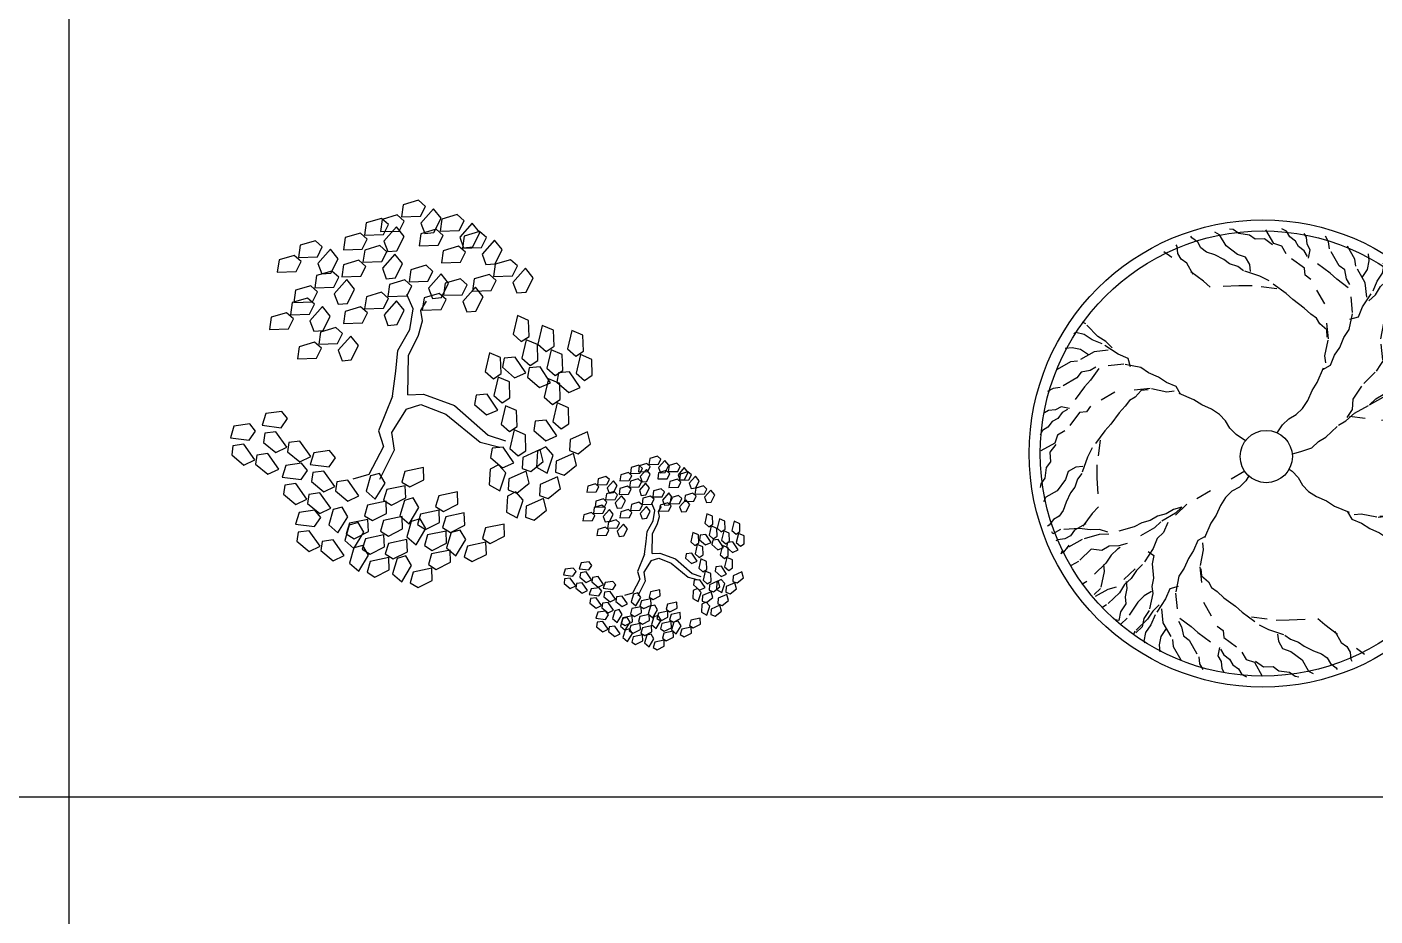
# Model space of a CAD drawing. Extents: x 185064 to 343242, y -369192 to -264966.
# Drawn here: x 191196 to 197328, y -352560 to -348516 of the extents above; entities that cross this region are included whole.
import ezdxf

# ---------------------------------------------------------------- set-up
doc = ezdxf.new("R2010")
doc.units = 0
doc.linetypes.add('ACAD_ISO03W100', pattern=[30, 12, -18])
doc.layers.add('A——墙体', color=7, linetype='Continuous')
doc.layers.add('植物', color=86, linetype='Continuous')
doc.styles.add('DIM', font='txt')

# ---------------------------------------------------------------- blocks, each defined once
blk = doc.blocks.new('sssd')
at = {"color": 8}
for p, q in [((39897.6, -452020.6), (39847.9, -452035.5)), ((39920, -452040.7), (39897.6, -452020.6)), ((39829, -452068.3), (39779.4, -452083.1)), ((39851.5, -452088.3), (39829, -452068.3)), ((39847.9, -452035.5), (39842.3, -452074.7)), ((39903.9, -452072.9), (39920, -452040.7)), ((39946.2, -452048.5), (39905.5, -452094.7)), ((39971.1, -452079.3), (39946.2, -452048.5)), ((40023.8, -452067), (39974.1, -452081.9)), ((40046.2, -452087.1), (40023.8, -452067)), ((39727.7, -452094.4), (39722.2, -452133.7)), ((39777.4, -452079.6), (39727.7, -452094.4)), ((39779.4, -452083.1), (39773.8, -452122.4)), ((39799.8, -452099.7), (39777.4, -452079.6)), ((39783.7, -452131.9), (39799.8, -452099.7)), ((39826, -452107.4), (39785.3, -452153.7)), ((39851, -452138.3), (39826, -452107.4)), ((39835.4, -452120.6), (39851.5, -452088.3)), ((39842.3, -452074.7), (39903.9, -452072.9)), ((39905.5, -452094.7), (39918.1, -452128.5)), ((39948.1, -452125.7), (39971.1, -452079.3)), ((39974.1, -452081.9), (39968.6, -452121.1)), ((40030.1, -452119.3), (40046.2, -452087.1)), ((40072.4, -452094.9), (40031.7, -452141.1)), ((40097.4, -452125.7), (40072.4, -452094.9)), ((39562.8, -452152.2), (39513.2, -452167)), ((39585.3, -452172.2), (39562.8, -452152.2)), ((39659.2, -452142.1), (39653.6, -452181.3)), ((39708.8, -452127.2), (39659.2, -452142.1)), ((39731.3, -452147.3), (39708.8, -452127.2)), ((39715.2, -452179.5), (39731.3, -452147.3)), ((39722.2, -452133.7), (39783.7, -452131.9)), ((39773.8, -452122.4), (39835.4, -452120.6)), ((39785.3, -452153.7), (39797.9, -452187.4)), ((39827.9, -452184.7), (39851, -452138.3)), ((39905.6, -452129.5), (39900, -452168.8)), ((39955.2, -452114.7), (39905.6, -452129.5)), ((39918.1, -452128.5), (39948.1, -452125.7)), ((39977.7, -452134.7), (39955.2, -452114.7)), ((39961.6, -452167), (39977.7, -452134.7)), ((39968.6, -452121.1), (40030.1, -452119.3)), ((40031.7, -452141.1), (40044.3, -452174.9)), ((40046.6, -452136.9), (40041, -452176.1)), ((40096.2, -452122), (40046.6, -452136.9)), ((40074.3, -452172.1), (40097.4, -452125.7)), ((40118.7, -452142.1), (40096.2, -452122)), ((40102.6, -452174.3), (40118.7, -452142.1)), ((40144.9, -452149.9), (40104.2, -452196.1)), ((40169.8, -452180.7), (40144.9, -452149.9)), ((39494.3, -452199.8), (39444.6, -452214.6)), ((39516.8, -452219.9), (39494.3, -452199.8)), ((39513.2, -452167), (39507.6, -452206.3)), ((39569.2, -452204.5), (39585.3, -452172.2)), ((39611.5, -452180), (39570.8, -452226.2)), ((39636.4, -452210.8), (39611.5, -452180)), ((39653.6, -452181.3), (39715.2, -452179.5)), ((39722.9, -452182.6), (39717.3, -452221.8)), ((39772.5, -452167.7), (39722.9, -452182.6)), ((39795, -452187.8), (39772.5, -452167.7)), ((39778.9, -452220), (39795, -452187.8)), ((39821.2, -452195.6), (39780.5, -452241.8)), ((39797.9, -452187.4), (39827.9, -452184.7)), ((39846.1, -452226.4), (39821.2, -452195.6)), ((39900, -452168.8), (39961.6, -452167)), ((39978.1, -452184.5), (39972.5, -452223.8)), ((40027.7, -452169.7), (39978.1, -452184.5)), ((40050.2, -452189.7), (40027.7, -452169.7)), ((40034.1, -452222), (40050.2, -452189.7)), ((40041, -452176.1), (40102.6, -452174.3)), ((40044.3, -452174.9), (40074.3, -452172.1)), ((40104.2, -452196.1), (40116.8, -452229.9)), ((40146.8, -452227.1), (40169.8, -452180.7)), ((39444.6, -452214.6), (39439.1, -452253.9)), ((39500.7, -452252.1), (39516.8, -452219.9)), ((39507.6, -452206.3), (39569.2, -452204.5)), ((39570.8, -452226.2), (39583.4, -452260)), ((39613.4, -452257.3), (39636.4, -452210.8)), ((39654.3, -452230.2), (39648.8, -452269.5)), ((39704, -452215.4), (39654.3, -452230.2)), ((39726.4, -452235.4), (39704, -452215.4)), ((39710.3, -452267.7), (39726.4, -452235.4)), ((39717.3, -452221.8), (39778.9, -452220)), ((39780.5, -452241.8), (39793.1, -452275.6)), ((39823.1, -452272.8), (39846.1, -452226.4)), ((39922.2, -452231.7), (39872.6, -452246.6)), ((39944.7, -452251.8), (39922.2, -452231.7)), ((39972.5, -452223.8), (40034.1, -452222)), ((40116.8, -452229.9), (40146.8, -452227.1)), ((40146.9, -452228.6), (40141.3, -452267.9)), ((40196.5, -452213.8), (40146.9, -452228.6)), ((40219, -452233.9), (40196.5, -452213.8)), ((40202.9, -452266.1), (40219, -452233.9)), ((40245.2, -452241.6), (40204.5, -452287.9)), ((40270.1, -452272.5), (40245.2, -452241.6)), ((39439.1, -452253.9), (39500.7, -452252.1)), ((39566.4, -452265.5), (39560.8, -452304.8)), ((39616, -452250.7), (39566.4, -452265.5)), ((39583.4, -452260), (39613.4, -452257.3)), ((39638.5, -452270.8), (39616, -452250.7)), ((39622.4, -452303), (39638.5, -452270.8)), ((39664.7, -452278.5), (39624, -452324.8)), ((39648.8, -452269.5), (39710.3, -452267.7)), ((39689.6, -452309.4), (39664.7, -452278.5)), ((39793.1, -452275.6), (39823.1, -452272.8)), ((39853.7, -452279.4), (39804, -452294.2)), ((39876.1, -452299.4), (39853.7, -452279.4)), ((39872.6, -452246.6), (39867, -452285.8)), ((39867, -452285.8), (39928.6, -452284)), ((39928.6, -452284), (39944.7, -452251.8)), ((39970.9, -452259.6), (39930.2, -452305.8)), ((39995.8, -452290.4), (39970.9, -452259.6)), ((40033.8, -452275.5), (39984.2, -452290.3)), ((40056.3, -452295.6), (40033.8, -452275.5)), ((40078.4, -452276.3), (40072.8, -452315.6)), ((40128, -452261.5), (40078.4, -452276.3)), ((40150.5, -452281.5), (40128, -452261.5)), ((40134.4, -452313.8), (40150.5, -452281.5)), ((40141.3, -452267.9), (40202.9, -452266.1)), ((40204.5, -452287.9), (40217.1, -452321.6)), ((40247.1, -452318.9), (40270.1, -452272.5)), ((39497.9, -452313.1), (39492.3, -452352.4)), ((39547.5, -452298.3), (39497.9, -452313.1)), ((39570, -452318.4), (39547.5, -452298.3)), ((39553.9, -452350.6), (39570, -452318.4)), ((39560.8, -452304.8), (39622.4, -452303)), ((39624, -452324.8), (39636.6, -452358.5)), ((39666.6, -452355.8), (39689.6, -452309.4)), ((39777.9, -452319.3), (39728.3, -452334.1)), ((39800.4, -452339.4), (39777.9, -452319.3)), ((39804, -452294.2), (39798.5, -452333.5)), ((39798.5, -452333.5), (39860, -452331.7)), ((39860, -452331.7), (39876.1, -452299.4)), ((39880.9, -452374), (39860.4, -452327.1)), ((39965.3, -452323.2), (39915.7, -452338)), ((39930.2, -452305.8), (39942.8, -452339.6)), ((39987.8, -452343.2), (39965.3, -452323.2)), ((39972.7, -452336.8), (39995.8, -452290.4)), ((39984.2, -452290.3), (39978.6, -452329.6)), ((39978.6, -452329.6), (40040.2, -452327.8)), ((40040.2, -452327.8), (40056.3, -452295.6)), ((40082.5, -452303.3), (40041.8, -452349.6)), ((40072.8, -452315.6), (40134.4, -452313.8)), ((40107.4, -452334.2), (40082.5, -452303.3)), ((40217.1, -452321.6), (40247.1, -452318.9)), ((39487.6, -452353.2), (39482, -452392.5)), ((39537.2, -452338.4), (39487.6, -452353.2)), ((39492.3, -452352.4), (39553.9, -452350.6)), ((39559.7, -452358.5), (39537.2, -452338.4)), ((39543.6, -452390.7), (39559.7, -452358.5)), ((39585.9, -452366.2), (39545.2, -452412.5)), ((39610.8, -452397.1), (39585.9, -452366.2)), ((39636.6, -452358.5), (39666.6, -452355.8)), ((39709.4, -452366.9), (39659.7, -452381.8)), ((39731.8, -452387), (39709.4, -452366.9)), ((39728.3, -452334.1), (39722.7, -452373.4)), ((39722.7, -452373.4), (39784.3, -452371.6)), ((39784.3, -452371.6), (39800.4, -452339.4)), ((39826.6, -452347.1), (39785.9, -452393.4)), ((39851.5, -452378), (39826.6, -452347.1)), ((39869.7, -452440.9), (39880.9, -452374)), ((39905.7, -452379.1), (39923.7, -452348.2)), ((39915.7, -452338), (39910.1, -452377.3)), ((39910.1, -452377.3), (39971.7, -452375.5)), ((39942.8, -452339.6), (39972.7, -452336.8)), ((39971.7, -452375.5), (39987.8, -452343.2)), ((40041.8, -452349.6), (40054.4, -452383.3)), ((40084.4, -452380.6), (40107.4, -452334.2)), ((39419.1, -452400.9), (39413.5, -452440.2)), ((39468.7, -452386.1), (39419.1, -452400.9)), ((39491.2, -452406.1), (39468.7, -452386.1)), ((39475.1, -452438.4), (39491.2, -452406.1)), ((39482, -452392.5), (39543.6, -452390.7)), ((39545.2, -452412.5), (39557.8, -452446.2)), ((39587.8, -452443.5), (39610.8, -452397.1)), ((39659.7, -452381.8), (39654.2, -452421)), ((39654.2, -452421), (39715.7, -452419.2)), ((39715.7, -452419.2), (39731.8, -452387)), ((39785.9, -452393.4), (39798.5, -452427.1)), ((39828.5, -452424.4), (39851.5, -452378)), ((39897.5, -452458.7), (39910.7, -452412.9)), ((39910.7, -452412.9), (39905.7, -452379.1)), ((40054.4, -452383.3), (40084.4, -452380.6)), ((40219, -452395.6), (40204.9, -452455.6)), ((40255.5, -452411.1), (40219, -452395.6)), ((40257, -452462.9), (40255.5, -452411.1)), ((39413.5, -452440.2), (39475.1, -452438.4)), ((39557.8, -452446.2), (39587.8, -452443.5)), ((39579.1, -452448.9), (39573.5, -452488.2)), ((39628.7, -452434.1), (39579.1, -452448.9)), ((39651.2, -452454.1), (39628.7, -452434.1)), ((39635.1, -452486.4), (39651.2, -452454.1)), ((39677.4, -452461.9), (39636.7, -452508.1)), ((39702.3, -452492.7), (39677.4, -452461.9)), ((39798.5, -452427.1), (39828.5, -452424.4)), ((39831, -452509), (39869.7, -452440.9)), ((39865.3, -452524.9), (39897.5, -452458.7)), ((40204.9, -452455.6), (40231.9, -452479.4)), ((40231.9, -452479.4), (40257, -452462.9)), ((40300.1, -452427.9), (40286, -452487.8)), ((40336.6, -452443.3), (40300.1, -452427.9)), ((40338.2, -452495.1), (40336.6, -452443.3)), ((40395.7, -452443.7), (40381.6, -452503.7)), ((40432.2, -452459.2), (40395.7, -452443.7)), ((40433.7, -452511), (40432.2, -452459.2)), ((39510.5, -452496.5), (39505, -452535.8)), ((39560.2, -452481.7), (39510.5, -452496.5)), ((39582.6, -452501.8), (39560.2, -452481.7)), ((39566.5, -452534), (39582.6, -452501.8)), ((39573.5, -452488.2), (39635.1, -452486.4)), ((39636.7, -452508.1), (39649.3, -452541.9)), ((39679.3, -452539.2), (39702.3, -452492.7)), ((40247.4, -452474.1), (40233.3, -452534.1)), ((40283.9, -452489.6), (40247.4, -452474.1)), ((40285.5, -452541.4), (40283.9, -452489.6)), ((40286, -452487.8), (40313, -452511.7)), ((40313, -452511.7), (40338.2, -452495.1)), ((40328.5, -452506.3), (40314.4, -452566.3)), ((40365, -452521.8), (40328.5, -452506.3)), ((40381.6, -452503.7), (40408.6, -452527.5)), ((39505, -452535.8), (39566.5, -452534)), ((39649.3, -452541.9), (39679.3, -452539.2)), ((39824.1, -452576), (39831, -452509)), ((39862.6, -452653), (39865.3, -452524.9)), ((40128.2, -452516.6), (40114.1, -452576.6)), ((40164.7, -452532.1), (40128.2, -452516.6)), ((40166.3, -452583.9), (40164.7, -452532.1)), ((40176, -452533.5), (40170.9, -452563.2)), ((40211.8, -452530), (40176, -452533.5)), ((40246.1, -452581.3), (40211.8, -452530)), ((40233.3, -452534.1), (40260.3, -452557.9)), ((40260.3, -452557.9), (40285.5, -452541.4)), ((40366.6, -452573.6), (40365, -452521.8)), ((40408.6, -452527.5), (40433.7, -452511)), ((40424.1, -452522.2), (40410, -452582.2)), ((40460.6, -452537.7), (40424.1, -452522.2)), ((40462.2, -452589.5), (40460.6, -452537.7)), ((39813.5, -452657.7), (39824.1, -452576)), ((40114.1, -452576.6), (40141.1, -452600.4)), ((40141.1, -452600.4), (40166.3, -452583.9)), ((40156.7, -452595.1), (40142.6, -452655)), ((40193.2, -452610.5), (40156.7, -452595.1)), ((40170.9, -452563.2), (40209.8, -452597.4)), ((40209.8, -452597.4), (40246.1, -452581.3)), ((40257.1, -452565.7), (40252, -452595.4)), ((40252, -452595.4), (40291, -452629.6)), ((40293, -452562.3), (40257.1, -452565.7)), ((40327.2, -452613.5), (40293, -452562.3)), ((40314.4, -452566.3), (40341.4, -452590.1)), ((40341.4, -452590.1), (40366.6, -452573.6)), ((40352.7, -452581.6), (40347.6, -452611.3)), ((40388.5, -452578.1), (40352.7, -452581.6)), ((40422.8, -452629.3), (40388.5, -452578.1)), ((40410, -452582.2), (40437, -452606)), ((40437, -452606), (40462.2, -452589.5)), ((40194.7, -452662.3), (40193.2, -452610.5)), ((40291, -452629.6), (40327.2, -452613.5)), ((40320.2, -452601), (40306.1, -452660.9)), ((40356.7, -452616.4), (40320.2, -452601)), ((40347.6, -452611.3), (40386.5, -452645.5)), ((40358.3, -452668.2), (40356.7, -452616.4)), ((40386.5, -452645.5), (40422.8, -452629.3)), ((39813.5, -452657.7), (39768.1, -452769.7)), ((39857.8, -452699.1), (39905.9, -452684)), ((39862.6, -452653), (39913.5, -452650.6)), ((39905.9, -452684), (39987, -452716.2)), ((39913.5, -452650.6), (40015.3, -452687.7)), ((40085.3, -452654.5), (40080.2, -452684.2)), ((40121.1, -452651), (40085.3, -452654.5)), ((40155.3, -452702.2), (40121.1, -452651)), ((40142.6, -452655), (40169.6, -452678.9)), ((40169.6, -452678.9), (40194.7, -452662.3)), ((40306.1, -452660.9), (40333.1, -452684.8)), ((40333.1, -452684.8), (40358.3, -452668.2)), ((40348.6, -452679.4), (40334.6, -452739.4)), ((40385.2, -452694.9), (40348.6, -452679.4)), ((39401.8, -452713.8), (39390.2, -452751.7)), ((39453.2, -452706.9), (39401.8, -452713.8)), ((39472.2, -452730.3), (39453.2, -452706.9)), ((39857.8, -452699.1), (39809.8, -452775.3)), ((39987, -452716.2), (40098.2, -452806.2)), ((40015.3, -452687.7), (40123.7, -452784)), ((40080.2, -452684.2), (40119.1, -452718.4)), ((40119.1, -452718.4), (40155.3, -452702.2)), ((40180.2, -452688.7), (40166.1, -452748.7)), ((40216.7, -452704.2), (40180.2, -452688.7)), ((40218.3, -452755.9), (40216.7, -452704.2)), ((40386.7, -452746.7), (40385.2, -452694.9)), ((39298.3, -452754.3), (39286.7, -452792.2)), ((39349.7, -452747.5), (39298.3, -452754.3)), ((39347.7, -452800.1), (39368.7, -452770.9)), ((39368.7, -452770.9), (39349.7, -452747.5)), ((39390.2, -452751.7), (39451.2, -452759.6)), ((39451.2, -452759.6), (39472.2, -452730.3)), ((39768.1, -452769.7), (39784, -452820.7)), ((40166.1, -452748.7), (40193.1, -452772.5)), ((40193.1, -452772.5), (40218.3, -452755.9)), ((40208.6, -452767.1), (40194.5, -452827.1)), ((40245.1, -452782.6), (40208.6, -452767.1)), ((40277.3, -452738.8), (40272.2, -452768.5)), ((40272.2, -452768.5), (40311.1, -452802.7)), ((40313.1, -452735.4), (40277.3, -452738.8)), ((40347.3, -452786.6), (40313.1, -452735.4)), ((40334.6, -452739.4), (40361.6, -452763.2)), ((40361.6, -452763.2), (40386.7, -452746.7)), ((39286.7, -452792.2), (39347.7, -452800.1)), ((39330.6, -452813.6), (39294.9, -452818.3)), ((39366.5, -452863.7), (39330.6, -452813.6)), ((39398.4, -452777.7), (39394.3, -452807.6)), ((39394.3, -452807.6), (39434.3, -452840.5)), ((39434.1, -452773.1), (39398.4, -452777.7)), ((39470, -452823.1), (39434.1, -452773.1)), ((39476.2, -452807.9), (39472.1, -452837.8)), ((39511.9, -452803.3), (39476.2, -452807.9)), ((39547.8, -452853.4), (39511.9, -452803.3)), ((39809.8, -452775.3), (39818.7, -452832.4)), ((40098.2, -452806.2), (40161.9, -452823.1)), ((40123.7, -452784), (40180.9, -452802.7)), ((40246.7, -452834.4), (40245.1, -452782.6)), ((40311.1, -452802.7), (40347.3, -452786.6)), ((40390.8, -452798.2), (40388.1, -452834.1)), ((40447, -452773.1), (40390.8, -452798.2)), ((40416.5, -452844.2), (40456.8, -452811.6)), ((40456.8, -452811.6), (40447, -452773.1)), ((39294.9, -452818.3), (39290.8, -452848.1)), ((39290.8, -452848.1), (39330.8, -452881)), ((39372.7, -452848.5), (39368.6, -452878.4)), ((39408.4, -452843.9), (39372.7, -452848.5)), ((39444.3, -452893.9), (39408.4, -452843.9)), ((39434.3, -452840.5), (39470, -452823.1)), ((39472.1, -452837.8), (39512.1, -452870.7)), ((39512.1, -452870.7), (39547.8, -452853.4)), ((39557.6, -452841), (39545.9, -452878.9)), ((39609, -452834.2), (39557.6, -452841)), ((39607, -452886.9), (39628, -452857.6)), ((39628, -452857.6), (39609, -452834.2)), ((39784, -452820.7), (39736.5, -452911.5)), ((39818.7, -452832.4), (39770.8, -452927.5)), ((40137.2, -452826.6), (40132.1, -452856.2)), ((40132.1, -452856.2), (40171.1, -452890.4)), ((40173.1, -452823.1), (40137.2, -452826.6)), ((40207.3, -452874.3), (40173.1, -452823.1)), ((40194.5, -452827.1), (40221.5, -452850.9)), ((40221.5, -452850.9), (40246.7, -452834.4)), ((40236.9, -452856), (40234.2, -452892)), ((40293.2, -452831), (40236.9, -452856)), ((40284.5, -452836.2), (40280.9, -452887.9)), ((40311.3, -452822.3), (40284.5, -452836.2)), ((40302.9, -452869.4), (40293.2, -452831)), ((40335.7, -452848.8), (40311.3, -452822.3)), ((40315.6, -452907), (40335.7, -452848.8)), ((40401.7, -452843.2), (40345.5, -452868.3)), ((40388.1, -452834.1), (40416.5, -452844.2)), ((40411.5, -452881.7), (40401.7, -452843.2)), ((39330.8, -452881), (39366.5, -452863.7)), ((39368.6, -452878.4), (39408.6, -452911.2)), ((39408.6, -452911.2), (39444.3, -452893.9)), ((39466.8, -452882), (39455.1, -452919.9)), ((39518.1, -452875.2), (39466.8, -452882)), ((39516.2, -452927.9), (39537.2, -452898.6)), ((39537.2, -452898.6), (39518.1, -452875.2)), ((39545.9, -452878.9), (39607, -452886.9)), ((39589.9, -452900.4), (39554.2, -452905)), ((39625.8, -452950.4), (39589.9, -452900.4)), ((39853.6, -452901.8), (39843.5, -452936.4)), ((39913.9, -452889.2), (39853.6, -452901.8)), ((39915.4, -452928.8), (39913.9, -452889.2)), ((40130.7, -452894.1), (40127, -452945.7)), ((40157.4, -452880.2), (40130.7, -452894.1)), ((40181.8, -452906.6), (40157.4, -452880.2)), ((40171.1, -452890.4), (40207.3, -452874.3)), ((40247.9, -452901.1), (40191.6, -452926.1)), ((40234.2, -452892), (40262.6, -452902)), ((40257.6, -452939.5), (40247.9, -452901.1)), ((40262.6, -452902), (40302.9, -452869.4)), ((40280.9, -452887.9), (40315.6, -452907)), ((40345.5, -452868.3), (40342.8, -452904.2)), ((40371.2, -452914.2), (40411.5, -452881.7)), ((39455.1, -452919.9), (39516.2, -452927.9)), ((39463.3, -452946), (39459.2, -452975.9)), ((39499, -452941.4), (39463.3, -452946)), ((39534.9, -452991.4), (39499, -452941.4)), ((39554.2, -452905), (39550.1, -452934.9)), ((39550.1, -452934.9), (39590.1, -452967.7)), ((39632, -452935.2), (39627.9, -452965.1)), ((39667.7, -452930.6), (39632, -452935.2)), ((39703.6, -452980.6), (39667.7, -452930.6)), ((39736.5, -452911.5), (39684.3, -452926.6)), ((39741.8, -452916.5), (39727.3, -452966.3)), ((39770.8, -452908.6), (39741.8, -452916.5)), ((39757.2, -452992.3), (39789.2, -452939.6)), ((39789.2, -452939.6), (39770.8, -452908.6)), ((39843.5, -452936.4), (39869.1, -452952.2)), ((39869.1, -452952.2), (39915.4, -452928.8)), ((40127, -452945.7), (40161.8, -452964.8)), ((40161.8, -452964.8), (40181.8, -452906.6)), ((40191.6, -452926.1), (40188.9, -452962.1)), ((40217.3, -452972.1), (40257.6, -452939.5)), ((40293.2, -452944.1), (40290.6, -452980.1)), ((40349.5, -452919.1), (40293.2, -452944.1)), ((40342.8, -452904.2), (40371.2, -452914.2)), ((40359.3, -452957.5), (40349.5, -452919.1)), ((39459.2, -452975.9), (39499.2, -453008.7)), ((39541.1, -452976.2), (39537, -453006.1)), ((39576.8, -452971.6), (39541.1, -452976.2)), ((39612.7, -453021.6), (39576.8, -452971.6)), ((39590.1, -452967.7), (39625.8, -452950.4)), ((39627.9, -452965.1), (39667.9, -452998)), ((39667.9, -452998), (39703.6, -452980.6)), ((39727.3, -452966.3), (39757.2, -452992.3)), ((39794.6, -452960.7), (39784.4, -452995.3)), ((39854.9, -452948.2), (39794.6, -452960.7)), ((39810, -453011.1), (39856.3, -452987.8)), ((39880.9, -452988), (39851.9, -452996)), ((39856.3, -452987.8), (39854.9, -452948.2)), ((39899.2, -453019), (39880.9, -452988)), ((39963.7, -452981.2), (39953.5, -453015.8)), ((40024, -452968.6), (39963.7, -452981.2)), ((40025.4, -453008.3), (40024, -452968.6)), ((40187, -452982.2), (40183.3, -453033.9)), ((40213.7, -452968.3), (40187, -452982.2)), ((40188.9, -452962.1), (40217.3, -452972.1)), ((40238.2, -452994.7), (40213.7, -452968.3)), ((40304.2, -452989.2), (40247.9, -453014.2)), ((40290.6, -452980.1), (40319, -452990.1)), ((40314, -453027.6), (40304.2, -452989.2)), ((40319, -452990.1), (40359.3, -452957.5)), ((39499.2, -453008.7), (39534.9, -452991.4)), ((39561.5, -453028.1), (39510.1, -453034.9)), ((39537, -453006.1), (39577, -453039)), ((39580.5, -453051.5), (39561.5, -453028.1)), ((39577, -453039), (39612.7, -453021.6)), ((39620.6, -453025.9), (39606.1, -453075.6)), ((39649.6, -453017.9), (39620.6, -453025.9)), ((39668, -453049), (39649.6, -453017.9)), ((39732.4, -453011.2), (39722.3, -453045.7)), ((39792.7, -452998.6), (39732.4, -453011.2)), ((39784.4, -452995.3), (39810, -453011.1)), ((39794.2, -453038.2), (39792.7, -452998.6)), ((39851.9, -452996), (39837.3, -453045.7)), ((39867.3, -453071.7), (39899.2, -453019)), ((39964.9, -453027.6), (39904.6, -453040.2)), ((39953.5, -453015.8), (39979.2, -453031.6)), ((39966.4, -453067.2), (39964.9, -453027.6)), ((39979.2, -453031.6), (40025.4, -453008.3)), ((40183.3, -453033.9), (40218.1, -453053)), ((40218.1, -453053), (40238.2, -452994.7)), ((40247.9, -453014.2), (40245.3, -453050.2)), ((40273.7, -453060.2), (40314, -453027.6)), ((39510.1, -453034.9), (39498.4, -453072.9)), ((39498.4, -453072.9), (39559.5, -453080.8)), ((39559.5, -453080.8), (39580.5, -453051.5)), ((39606.1, -453075.6), (39636, -453101.6)), ((39636, -453101.6), (39668, -453049)), ((39672.5, -453076.1), (39657.9, -453125.8)), ((39673.4, -453070.1), (39663.2, -453104.7)), ((39701.5, -453068.1), (39672.5, -453076.1)), ((39733.7, -453057.5), (39673.4, -453070.1)), ((39719.8, -453099.1), (39701.5, -453068.1)), ((39722.3, -453045.7), (39747.9, -453061.5)), ((39735.1, -453097.1), (39733.7, -453057.5)), ((39747.9, -453061.5), (39794.2, -453038.2)), ((39784.3, -453061.3), (39774.1, -453095.9)), ((39844.6, -453048.7), (39784.3, -453061.3)), ((39837.3, -453045.7), (39867.3, -453071.7)), ((39846, -453088.4), (39844.6, -453048.7)), ((39874.4, -453064), (39859.9, -453113.8)), ((39903.4, -453056.1), (39874.4, -453064)), ((39904.6, -453040.2), (39894.5, -453074.7)), ((39894.5, -453074.7), (39920.1, -453090.6)), ((39921.8, -453087.1), (39903.4, -453056.1)), ((39920.1, -453090.6), (39966.4, -453067.2)), ((39986.3, -453049.3), (39976.1, -453083.8)), ((40046.6, -453036.7), (39986.3, -453049.3)), ((40001.7, -453099.7), (40048, -453076.3)), ((40048, -453076.3), (40046.6, -453036.7)), ((40175.9, -453072.7), (40115.6, -453085.3)), ((40177.3, -453112.3), (40175.9, -453072.7)), ((40245.3, -453050.2), (40273.7, -453060.2)), ((39506.6, -453098.9), (39502.5, -453128.8)), ((39542.4, -453094.3), (39506.6, -453098.9)), ((39578.2, -453144.3), (39542.4, -453094.3)), ((39663.2, -453104.7), (39688.8, -453120.5)), ((39687.9, -453151.8), (39719.8, -453099.1)), ((39688.8, -453120.5), (39735.1, -453097.1)), ((39725.2, -453120.3), (39715.1, -453154.8)), ((39785.5, -453107.7), (39725.2, -453120.3)), ((39774.1, -453095.9), (39799.8, -453111.7)), ((39787, -453147.3), (39785.5, -453107.7)), ((39799.8, -453111.7), (39846, -453088.4)), ((39859.9, -453113.8), (39889.8, -453139.8)), ((39889.8, -453139.8), (39921.8, -453087.1)), ((39927.2, -453108.2), (39917, -453142.8)), ((39987.5, -453095.6), (39927.2, -453108.2)), ((39976.1, -453083.8), (40001.7, -453099.7)), ((39988.9, -453135.3), (39987.5, -453095.6)), ((40003.7, -453100), (39989.2, -453149.7)), ((40032.8, -453092.1), (40003.7, -453100)), ((40051.1, -453123.1), (40032.8, -453092.1)), ((40115.6, -453085.3), (40105.4, -453119.8)), ((40105.4, -453119.8), (40131, -453135.6)), ((40131, -453135.6), (40177.3, -453112.3)), ((39502.5, -453128.8), (39542.6, -453161.7)), ((39542.6, -453161.7), (39578.2, -453144.3)), ((39584.4, -453129.1), (39580.3, -453159)), ((39580.3, -453159), (39620.4, -453191.9)), ((39620.2, -453124.5), (39584.4, -453129.1)), ((39656, -453174.5), (39620.2, -453124.5)), ((39657.9, -453125.8), (39687.9, -453151.8)), ((39688, -453150.2), (39673.5, -453199.9)), ((39717.1, -453142.2), (39688, -453150.2)), ((39715.1, -453154.8), (39740.7, -453170.6)), ((39735.4, -453173.3), (39717.1, -453142.2)), ((39740.7, -453170.6), (39787, -453147.3)), ((39799.9, -453135.5), (39789.7, -453170)), ((39860.2, -453122.9), (39799.9, -453135.5)), ((39815.3, -453185.8), (39861.6, -453162.5)), ((39861.6, -453162.5), (39860.2, -453122.9)), ((39917, -453142.8), (39942.6, -453158.6)), ((40000.2, -453157.1), (39939.9, -453169.7)), ((39942.6, -453158.6), (39988.9, -453135.3)), ((39989.2, -453149.7), (40019.1, -453175.8)), ((40001.7, -453196.7), (40000.2, -453157.1)), ((40019.1, -453175.8), (40051.1, -453123.1)), ((40056.5, -453144.2), (40046.3, -453178.8)), ((40116.8, -453131.6), (40056.5, -453144.2)), ((40118.2, -453171.3), (40116.8, -453131.6)), ((39620.4, -453191.9), (39656, -453174.5)), ((39673.5, -453199.9), (39703.4, -453225.9)), ((39703.4, -453225.9), (39735.4, -453173.3)), ((39740.8, -453194.4), (39730.6, -453229)), ((39801.1, -453181.8), (39740.8, -453194.4)), ((39789.7, -453170), (39815.3, -453185.8)), ((39802.5, -453221.4), (39801.1, -453181.8)), ((39828.1, -453184.4), (39813.6, -453234.2)), ((39857.1, -453176.5), (39828.1, -453184.4)), ((39843.5, -453260.2), (39875.5, -453207.5)), ((39875.5, -453207.5), (39857.1, -453176.5)), ((39939.9, -453169.7), (39929.8, -453204.2)), ((39929.8, -453204.2), (39955.4, -453220.1)), ((39955.4, -453220.1), (40001.7, -453196.7)), ((40046.3, -453178.8), (40072, -453194.6)), ((40072, -453194.6), (40118.2, -453171.3)), ((39730.6, -453229), (39756.2, -453244.8)), ((39756.2, -453244.8), (39802.5, -453221.4)), ((39813.6, -453234.2), (39843.5, -453260.2)), ((39880.9, -453228.6), (39870.7, -453263.2)), ((39941.2, -453216), (39880.9, -453228.6)), ((39942.6, -453255.7), (39941.2, -453216)), ((39870.7, -453263.2), (39896.3, -453279)), ((39896.3, -453279), (39942.6, -453255.7))]:
    blk.add_line(p, q, dxfattribs=at)
at = {"color": 8, "style": 'DIM', "oblique": -180, "text_generation_flag": 4, "width": 1, "flags": 1}
for tag in ['YVALUE', 'XVALUE']:
    blk.add_attdef(tag, (39862.6, -452653), '', height=0.00656, rotation=131.0625, dxfattribs=at)
blk = doc.blocks.new('awsertaer')
at = {"color": 8}
for centre, radius in [((439624.1, -434188.8), 177.1), ((439621.5, -434186.5), 19.8)]:
    blk.add_circle(centre, radius, dxfattribs=at)
at = {"layer": 'A——墙体', "color": 8, "lineweight": -2}
blk.add_circle((439624.1, -434188.8), 168.7, dxfattribs=at)
at = {"layer": '植物', "color": 8, "linetype": 'ACAD_ISO03W100'}
for p, q in [((439589.4, -434023.9), (439585.9, -434022.1)), ((439599.6, -434019.9), (439596.9, -434019.6)), ((439603.9, -434023.1), (439599.6, -434019.9)), ((439612, -434024.1), (439603.9, -434023.1)), ((439630.5, -434030.5), (439624, -434019.1)), ((439640.1, -434021.2), (439636.6, -434019.4)), ((439642.6, -434025.5), (439640.1, -434021.2)), ((439655.2, -434025.8), (439653.6, -434023)), ((439557.3, -434032.8), (439556.5, -434031.4)), ((439557.8, -434038.2), (439557.3, -434032.8)), ((439568.5, -434026.4), (439567.7, -434025)), ((439572.8, -434029.6), (439568.5, -434026.4)), ((439575.2, -434033.8), (439572.8, -434029.6)), ((439594.3, -434032.4), (439589.4, -434023.9)), ((439602.9, -434038.7), (439594.3, -434032.4)), ((439616.3, -434027.3), (439612, -434024.1)), ((439623.5, -434027), (439616.3, -434027.3)), ((439653.7, -434049.3), (439623.5, -434027)), ((439636.7, -434032.6), (439630.5, -434030.5)), ((439639.9, -434038.3), (439636.7, -434032.6)), ((439646.9, -434028.7), (439642.6, -434025.5)), ((439649.3, -434032.9), (439646.9, -434028.7)), ((439653.6, -434036.1), (439649.3, -434032.9)), ((439655.7, -434031.1), (439655.2, -434025.8)), ((439658.2, -434035.4), (439655.7, -434031.1)), ((439672.1, -434029.3), (439669.7, -434025)), ((439672.7, -434034.6), (439672.1, -434029.3)), ((439692, -434042.4), (439686.3, -434032.5)), ((439577.2, -434059.1), (439547.1, -434036.8)), ((439560.3, -434042.4), (439557.8, -434038.2)), ((439564.6, -434045.6), (439560.3, -434042.4)), ((439579.6, -434037), (439575.2, -434033.8)), ((439585.7, -434039.1), (439579.6, -434037)), ((439592.7, -434042.7), (439585.7, -434039.1)), ((439597, -434045.9), (439592.7, -434042.7)), ((439609.1, -434040.9), (439602.9, -434038.7)), ((439612.3, -434046.5), (439609.1, -434040.9)), ((439656.1, -434040.4), (439653.6, -434036.1)), ((439673.3, -434053.1), (439656.1, -434040.4)), ((439656.9, -434041.8), (439658.2, -434035.4)), ((439680, -434047.4), (439672.7, -434034.6)), ((439692.6, -434047.7), (439692, -434042.4)), ((439701.5, -434050.2), (439702.8, -434043.8)), ((439702.8, -434043.8), (439702.2, -434038.4)), ((439569.4, -434054.1), (439564.6, -434045.6)), ((439603.2, -434048), (439597, -434045.9)), ((439607.5, -434051.2), (439603.2, -434048)), ((439619.9, -434055.4), (439607.5, -434051.2)), ((439612.9, -434051.9), (439612.3, -434046.5)), ((439654.2, -434054.6), (439653.7, -434049.3)), ((439678.4, -434057.7), (439673.3, -434053.1)), ((439684.3, -434050.6), (439680, -434047.4)), ((439685.7, -434057.3), (439684.3, -434050.6)), ((439699.9, -434060.5), (439692.6, -434047.7)), ((439697.5, -434056.2), (439701.5, -434050.2)), ((439709, -434059), (439713, -434053)), ((439713, -434053), (439714.3, -434046.6)), ((439714.3, -434046.6), (439713.5, -434045.2)), ((439715.5, -434057.4), (439720.4, -434052.8)), ((439721.1, -434054), (439722.1, -434051.5)), ((439582.4, -434063.7), (439577.2, -434059.1)), ((439604.1, -434062.6), (439582.4, -434063.7)), ((439614, -434062.5), (439604.1, -434062.6)), ((439632.8, -434065), (439614, -434062.5)), ((439626.9, -434058.9), (439619.9, -434055.4)), ((439639.8, -434068.5), (439626.9, -434058.9)), ((439658.6, -434057.8), (439654.2, -434054.6)), ((439669.1, -434076.2), (439658.6, -434057.8)), ((439687, -434064.1), (439678.4, -434057.7)), ((439688.1, -434061.6), (439685.7, -434057.3)), ((439690.3, -434082.9), (439688.1, -434061.6)), ((439701, -434071.1), (439699.9, -434060.5)), ((439705.8, -434066.5), (439709, -434059)), ((439707.5, -434069.3), (439711.5, -434063.3)), ((439710.2, -434069.9), (439714.2, -434063.8)), ((439711.5, -434063.3), (439721.1, -434054)), ((439714.2, -434063.8), (439715.5, -434057.4)), ((439718.9, -434076.2), (439726.9, -434064.1)), ((439726.9, -434064.1), (439731.7, -434059.5)), ((439732, -434068.7), (439733.3, -434062.3)), ((439733.3, -434062.3), (439736, -434062.7)), ((439644.9, -434073.1), (439639.8, -434068.5)), ((439653.6, -434079.5), (439644.9, -434073.1)), ((439697.8, -434078.6), (439705.8, -434066.5)), ((439702.6, -434074), (439707.5, -434069.3)), ((439707.6, -434082.7), (439710.2, -434069.9)), ((439728, -434074.8), (439732, -434068.7)), ((439732.8, -434083.3), (439742.5, -434074)), ((439742.5, -434074), (439746.2, -434071.9)), ((439658.7, -434084.1), (439653.6, -434079.5)), ((439663, -434087.3), (439658.7, -434084.1)), ((439671.9, -434102.9), (439669.1, -434076.2)), ((439687.7, -434095.7), (439690.3, -434082.9)), ((439694.7, -434086.1), (439697.8, -434078.6)), ((439708.2, -434088), (439707.6, -434082.7)), ((439708.4, -434084.1), (439714.1, -434080.9)), ((439714.1, -434080.9), (439718.9, -434076.2)), ((439727.2, -434086.5), (439728.5, -434080.1)), ((439728.5, -434080.1), (439728, -434074.8)), ((439728.9, -434089.4), (439732.8, -434083.3)), ((439741.7, -434085.8), (439751.1, -434080.4)), ((439747.1, -434086.5), (439751.9, -434081.8)), ((439487.9, -434091.4), (439485.4, -434090.3)), ((439497.2, -434101), (439487.9, -434091.4)), ((439665.4, -434091.5), (439663, -434087.3)), ((439670.6, -434096.1), (439665.4, -434091.5)), ((439688.2, -434087.9), (439694.7, -434086.1)), ((439706.9, -434094.4), (439708.2, -434088)), ((439708, -434105.1), (439706.9, -434094.4)), ((439720, -434100), (439724, -434094)), ((439720.9, -434101.5), (439735.3, -434087.6)), ((439724, -434094), (439728.9, -434089.4)), ((439727.8, -434091.8), (439727.2, -434086.5)), ((439735.3, -434087.6), (439741.7, -434085.8)), ((439743.2, -434105.7), (439757.6, -434091.8)), ((439744.5, -434099.3), (439747.1, -434086.5)), ((439757.6, -434091.8), (439761.3, -434089.6)), ((439480.5, -434098.1), (439479, -434098.9)), ((439486.9, -434099.4), (439480.5, -434098.1)), ((439492.9, -434103.4), (439486.9, -434099.4)), ((439500.4, -434106.6), (439492.9, -434103.4)), ((439503.2, -434105), (439497.2, -434101)), ((439507.9, -434109.8), (439503.2, -434105)), ((439669.3, -434115.7), (439671.9, -434102.9)), ((439671.1, -434101.4), (439670.6, -434096.1)), ((439680.5, -434109.2), (439683.7, -434101.8)), ((439683.7, -434101.8), (439687.7, -434095.7)), ((439706.7, -434111.5), (439708, -434105.1)), ((439707.2, -434116.8), (439715.2, -434104.7)), ((439715.2, -434104.7), (439720, -434100)), ((439745, -434104.6), (439744.5, -434099.3)), ((439763.8, -434107), (439769.4, -434103.8)), ((439477.6, -434109.7), (439472.3, -434110.2)), ((439484, -434111), (439477.6, -434109.7)), ((439494.4, -434112.5), (439481.6, -434119.8)), ((439490.1, -434115), (439484, -434111)), ((439505, -434111.4), (439494.4, -434112.5)), ((439512.5, -434114.6), (439500.4, -434106.6)), ((439520, -434117.8), (439512.5, -434114.6)), ((439673.4, -434122.8), (439676.6, -434115.3)), ((439676.6, -434115.3), (439680.5, -434109.2)), ((439711, -434114.6), (439706.7, -434111.5)), ((439734.4, -434116.4), (439739.2, -434111.7)), ((439739.2, -434111.7), (439743.2, -434105.7)), ((439740.5, -434118.5), (439746.2, -434115.3)), ((439746.2, -434115.3), (439754.2, -434116.3)), ((439753.4, -434143.4), (439775.7, -434113.2)), ((439754.2, -434116.3), (439763.8, -434107)), ((439772.2, -434117.3), (439777, -434112.7)), ((439777, -434112.7), (439775.9, -434115.2)), ((439476.3, -434120.4), (439466.3, -434126.1)), ((439481.6, -434119.8), (439476.3, -434120.4)), ((439495.5, -434124.3), (439491.2, -434126.8)), ((439497.9, -434125.4), (439491.6, -434134)), ((439516.8, -434122.1), (439495.5, -434124.3)), ((439529.6, -434124.7), (439516.8, -434122.1)), ((439521.8, -434124.2), (439520, -434117.8)), ((439535.6, -434128.7), (439529.6, -434124.7)), ((439663.5, -434135.9), (439669.9, -434121)), ((439667.7, -434126), (439673.4, -434122.8)), ((439669.9, -434121), (439669.3, -434115.7)), ((439699.3, -434128.9), (439704.1, -434124.3)), ((439704.1, -434124.3), (439707.2, -434116.8)), ((439706.3, -434132.4), (439734.4, -434116.4)), ((439726.9, -434120.6), (439733.3, -434118.8)), ((439733.3, -434118.8), (439740.5, -434118.5)), ((439748.1, -434127.3), (439761, -434123.7)), ((439761, -434123.7), (439772.2, -434117.3)), ((439770, -434126.4), (439774.3, -434124)), ((439774.3, -434124), (439779.6, -434123.4)), ((439779.6, -434123.4), (439781, -434122.6)), ((439481.3, -434132.5), (439468.5, -434139.8)), ((439484.4, -434128.1), (439481.3, -434132.5)), ((439491.2, -434126.8), (439484.4, -434128.1)), ((439491.6, -434134), (439487, -434139.1)), ((439543.1, -434131.9), (439535.6, -434128.7)), ((439549.2, -434135.9), (439543.1, -434131.9)), ((439696.1, -434136.4), (439699.3, -434128.9)), ((439701.4, -434137.1), (439706.3, -434132.4)), ((439715.9, -434136.3), (439721.6, -434133.1)), ((439721.6, -434133.1), (439740.8, -434127.7)), ((439740.8, -434127.7), (439748.1, -434127.3)), ((439741.7, -434129.1), (439747.8, -434131.2)), ((439747.8, -434131.2), (439755.1, -434130.9)), ((439755.1, -434130.9), (439763.1, -434131.9)), ((439758.3, -434135.6), (439766.8, -434130.7)), ((439763.1, -434131.9), (439777.6, -434131.2)), ((439766.8, -434130.7), (439770, -434126.4)), ((439777.6, -434131.2), (439783.3, -434127.9)), ((439782.8, -434138.9), (439786, -434134.6)), ((439783.3, -434127.9), (439784.1, -434129.4)), ((439786, -434134.6), (439787.4, -434133.8)), ((439463.2, -434140.3), (439458.9, -434142.8)), ((439468.5, -434139.8), (439463.2, -434140.3)), ((439487, -434139.1), (439474.2, -434156.4)), ((439510.1, -434143.3), (439491.6, -434153.9)), ((439536.7, -434140.5), (439510.1, -434143.3)), ((439530, -434141.9), (439525.4, -434147)), ((439535.3, -434141.3), (439530, -434141.9)), ((439549.5, -434143.1), (439536.7, -434140.5)), ((439556.6, -434139.1), (439549.2, -434135.9)), ((439554.9, -434142.6), (439549.5, -434143.1)), ((439569.8, -434148.9), (439554.9, -434142.6)), ((439559.8, -434144.7), (439556.6, -434139.1)), ((439656.3, -434149.5), (439659.5, -434142)), ((439659.5, -434142), (439663.5, -434135.9)), ((439681.6, -434150.3), (439696.1, -434136.4)), ((439685.4, -434148.1), (439690.2, -434143.5)), ((439690.2, -434143.5), (439701.4, -434137.1)), ((439691.8, -434146.3), (439697.4, -434143.1)), ((439697.4, -434143.1), (439703.9, -434141.3)), ((439703.9, -434141.3), (439709.5, -434138.1)), ((439709.5, -434138.1), (439715.9, -434136.3)), ((439748.8, -434148.5), (439753.4, -434143.4)), ((439773.3, -434151.9), (439775.4, -434145.7)), ((439775.4, -434145.7), (439778.6, -434141.4)), ((439778.6, -434141.4), (439782.8, -434138.9)), ((439469.2, -434154.3), (439465, -434156.7)), ((439475.6, -434155.6), (439469.2, -434154.3)), ((439491.6, -434153.9), (439488.4, -434158.2)), ((439517.9, -434153.7), (439513.3, -434158.9)), ((439521.1, -434149.4), (439517.9, -434153.7)), ((439525.4, -434147), (439521.1, -434149.4)), ((439575.9, -434152.9), (439569.8, -434148.9)), ((439583.3, -434156.1), (439575.9, -434152.9)), ((439589.4, -434160.1), (439583.3, -434156.1)), ((439637.8, -434175.4), (439681.6, -434150.3)), ((439647.5, -434160.2), (439652.3, -434155.5)), ((439652.3, -434155.5), (439656.3, -434149.5)), ((439685.4, -434148.1), (439691.8, -434146.3)), ((439749.9, -434170.2), (439748.8, -434148.5)), ((439769.8, -434158.9), (439773.3, -434151.9)), ((439780.1, -434160.4), (439788.6, -434155.6)), ((439788.6, -434155.6), (439790.3, -434152.1)), ((439459.7, -434157.3), (439456.8, -434158.9)), ((439462.5, -434165.6), (439459.3, -434169.9)), ((439465, -434156.7), (439459.7, -434157.3)), ((439483.1, -434158.7), (439460.8, -434188.9)), ((439466.8, -434163.1), (439462.5, -434165.6)), ((439470, -434158.8), (439466.8, -434163.1)), ((439474.2, -434156.4), (439470, -434158.8)), ((439488.4, -434158.2), (439483.1, -434158.7)), ((439513.3, -434158.9), (439507, -434167.5)), ((439594, -434164.9), (439589.4, -434160.1)), ((439597.2, -434170.5), (439594, -434164.9)), ((439637.1, -434168), (439641.9, -434163.4)), ((439641.9, -434163.4), (439647.5, -434160.2)), ((439764.5, -434169.4), (439766.6, -434163.2)), ((439766.6, -434163.2), (439769.8, -434158.9)), ((439773.7, -434169), (439780.1, -434160.4)), ((439789.3, -434170), (439792.5, -434165.7)), ((439792.5, -434165.7), (439792.9, -434163)), ((439455.1, -434172.3), (439453.3, -434175.8)), ((439459.3, -434169.9), (439455.1, -434172.3)), ((439466.5, -434175.7), (439464.4, -434181.9)), ((439472.1, -434172.5), (439466.5, -434175.7)), ((439502.4, -434172.6), (439492.8, -434185.5)), ((439507, -434167.5), (439502.4, -434172.6)), ((439601.9, -434175.3), (439597.2, -434170.5)), ((439604.2, -434176.9), (439601.9, -434175.3)), ((439634.6, -434171.8), (439637.1, -434168)), ((439749.9, -434180.2), (439749.9, -434170.2)), ((439757, -434186), (439761.3, -434173.7)), ((439761.3, -434173.7), (439764.5, -434169.4)), ((439765.9, -434178.5), (439771.6, -434175.2)), ((439771.6, -434175.2), (439773.7, -434169)), ((439788.3, -434178.1), (439789.3, -434170)), ((439464.4, -434181.9), (439453, -434188.4)), ((439492.8, -434185.5), (439489.3, -434192.5)), ((439498.8, -434179.6), (439496.4, -434198.4)), ((439747.5, -434199), (439749.9, -434180.2)), ((439753.5, -434193), (439757, -434186)), ((439760.6, -434179), (439765.9, -434178.5)), ((439785.1, -434182.4), (439788.3, -434178.1)), ((439785.5, -434189.7), (439785.1, -434182.4)), ((439461.2, -434196.2), (439458, -434200.5)), ((439460.8, -434188.9), (439461.2, -434196.2)), ((439489.3, -434192.5), (439485, -434204.9)), ((439586.9, -434193.2), (439582, -434197.8)), ((439595.2, -434190.3), (439586.9, -434193.2)), ((439601.6, -434188.5), (439595.2, -434190.3)), ((439601.8, -434188.6), (439601.6, -434188.5)), ((439743.9, -434206), (439753.5, -434193)), ((439763.2, -434219.8), (439785.5, -434189.7)), ((439779.8, -434202.8), (439781.9, -434196.6)), ((439781.9, -434196.6), (439793.3, -434190.2)), ((439458, -434200.5), (439457, -434208.5)), ((439474.7, -434203.3), (439472.6, -434209.5)), ((439480.4, -434200.1), (439474.7, -434203.3)), ((439485.7, -434199.5), (439480.4, -434200.1)), ((439485, -434204.9), (439481.8, -434209.2)), ((439496.4, -434198.4), (439496.4, -434208.3)), ((439576.4, -434201.1), (439566.8, -434210.3)), ((439582, -434197.8), (439576.4, -434201.1)), ((439613.2, -434204.5), (439609.2, -434210.6)), ((439637.2, -434198.5), (439644.4, -434203.2)), ((439644.4, -434203.2), (439649.1, -434208)), ((439739.3, -434211.1), (439743.9, -434206)), ((439774.2, -434206.1), (439779.8, -434202.8)), ((439787, -434208.7), (439791.2, -434206.3)), ((439791.2, -434206.3), (439793, -434202.8)), ((439453.8, -434212.8), (439453.4, -434215.5)), ((439457, -434208.5), (439453.8, -434212.8)), ((439472.6, -434209.5), (439466.2, -434218.1)), ((439479.7, -434215.4), (439476.5, -434219.7)), ((439481.8, -434209.2), (439479.7, -434215.4)), ((439496.4, -434208.3), (439497.6, -434230.1)), ((439519.6, -434214.7), (439506.7, -434218.3)), ((439519.6, -434214.7), (439515.6, -434220.8)), ((439534.1, -434214), (439519.6, -434214.7)), ((439558.3, -434217.1), (439534.1, -434214)), ((439561.2, -434213.5), (439554.5, -434219.3)), ((439560.1, -434216), (439556.1, -434222.1)), ((439566.8, -434210.3), (439561.2, -434213.5)), ((439604.4, -434215.2), (439598.8, -434218.4)), ((439609.2, -434210.6), (439604.4, -434215.2)), ((439649.1, -434208), (439652.3, -434213.6)), ((439652.3, -434213.6), (439656.9, -434218.5)), ((439733, -434219.7), (439739.3, -434211.1)), ((439776.3, -434219.8), (439779.5, -434215.4)), ((439779.5, -434215.4), (439783.8, -434213)), ((439783.8, -434213), (439787, -434208.7)), ((439457.7, -434223), (439456, -434226.5)), ((439466.2, -434218.1), (439457.7, -434223)), ((439473, -434226.7), (439470.9, -434232.9)), ((439476.5, -434219.7), (439473, -434226.7)), ((439506.7, -434218.3), (439484.3, -434231.2)), ((439510.8, -434225.4), (439507.6, -434232.9)), ((439515.6, -434220.8), (439510.8, -434225.4)), ((439543.3, -434225.7), (439532, -434232.1)), ((439543.3, -434225.7), (439538.5, -434230.3)), ((439554.5, -434219.3), (439543.3, -434225.7)), ((439556.1, -434222.1), (439555.6, -434229.9)), ((439594, -434223), (439590, -434229.1)), ((439598.8, -434218.4), (439594, -434223)), ((439656.9, -434218.5), (439663, -434222.5)), ((439663, -434222.5), (439670.4, -434225.6)), ((439670.4, -434225.6), (439676.5, -434229.6)), ((439725.2, -434229.1), (439728.4, -434224.8)), ((439728.4, -434224.8), (439733, -434219.7)), ((439736.2, -434235.2), (439754.7, -434224.7)), ((439754.7, -434224.7), (439757.9, -434220.4)), ((439757.9, -434220.4), (439763.2, -434219.8)), ((439759.3, -434239.4), (439772.1, -434222.2)), ((439770.7, -434223), (439777.1, -434224.3)), ((439772.1, -434222.2), (439776.3, -434219.8)), ((439777.1, -434224.3), (439781.3, -434221.9)), ((439781.3, -434221.9), (439786.6, -434221.3)), ((439786.6, -434221.3), (439789.5, -434219.7)), ((439467.7, -434237.2), (439463.5, -434239.6)), ((439470.9, -434232.9), (439467.7, -434237.2)), ((439492.9, -434235.2), (439470.6, -434265.4)), ((439479.4, -434235.8), (439473.8, -434239)), ((439484.3, -434231.2), (439479.4, -434235.8)), ((439497.6, -434230.1), (439492.9, -434235.2)), ((439502, -434236.1), (439497.2, -434240.7)), ((439507.6, -434232.9), (439502, -434236.1)), ((439520, -434237.1), (439510.9, -434238.6)), ((439525.6, -434233.9), (439520, -434237.1)), ((439532.8, -434233.5), (439523.2, -434242.8)), ((439532, -434232.1), (439525.6, -434233.9)), ((439538.5, -434230.3), (439532.8, -434233.5)), ((439555.6, -434229.9), (439547.6, -434242)), ((439586.8, -434236.6), (439582.8, -434242.6)), ((439590, -434229.1), (439586.8, -434236.6)), ((439676.5, -434229.6), (439691.4, -434236)), ((439686.5, -434233.9), (439689.7, -434239.5)), ((439691.4, -434236), (439696.8, -434235.4)), ((439696.8, -434235.4), (439709.6, -434238.1)), ((439709.6, -434238.1), (439736.2, -434235.2)), ((439711, -434237.2), (439716.3, -434236.7)), ((439716.3, -434236.7), (439720.9, -434231.6)), ((439720.9, -434231.6), (439725.2, -434229.1)), ((439783.1, -434238.2), (439787.4, -434235.8)), ((439460.3, -434243.9), (439458.9, -434244.7)), ((439463.5, -434239.6), (439460.3, -434243.9)), ((439469, -434243.7), (439463.4, -434246.9)), ((439478.7, -434247.6), (439465.6, -434255.1)), ((439473.8, -434239), (439469, -434243.7)), ((439479.5, -434247.9), (439476.3, -434252.2)), ((439485.1, -434245.8), (439478.7, -434247.6)), ((439488, -434243), (439479.5, -434247.9)), ((439490.8, -434242.5), (439485.1, -434245.8)), ((439497.2, -434240.7), (439490.8, -434242.5)), ((439499.6, -434245), (439494.8, -434249.6)), ((439510.9, -434238.6), (439499.6, -434245)), ((439523.2, -434242.8), (439512, -434249.2)), ((439547.6, -434242), (439538, -434251.3)), ((439582.8, -434242.6), (439576.4, -434257.6)), ((439689.7, -434239.5), (439697.1, -434242.7)), ((439697.1, -434242.7), (439703.2, -434246.7)), ((439703.2, -434246.7), (439710.7, -434249.9)), ((439748.4, -434253.2), (439754.7, -434244.5)), ((439754.7, -434244.5), (439759.3, -434239.4)), ((439761.9, -434250.4), (439765, -434246.1)), ((439765, -434246.1), (439777.8, -434238.8)), ((439777.8, -434238.8), (439783.1, -434238.2)), ((439466.7, -434255.2), (439465.3, -434256)), ((439472, -434254.6), (439466.7, -434255.2)), ((439476.3, -434252.2), (439472, -434254.6)), ((439484.4, -434257.5), (439473.1, -434263.9)), ((439489.2, -434252.9), (439484.4, -434257.5)), ((439494.8, -434249.6), (439489.2, -434252.9)), ((439512, -434249.2), (439504, -434261.3)), ((439515.5, -434251), (439511.5, -434270.2)), ((439538, -434251.3), (439522, -434275.5)), ((439572.9, -434255.8), (439569.8, -434263.3)), ((439578.6, -434252.6), (439572.9, -434255.8)), ((439576.4, -434257.6), (439577, -434262.9)), ((439710.7, -434249.9), (439716.7, -434253.9)), ((439716.7, -434253.9), (439729.5, -434256.5)), ((439724.5, -434254.4), (439726.3, -434260.8)), ((439729.5, -434256.5), (439750.8, -434254.2)), ((439750.8, -434254.2), (439755.1, -434251.8)), ((439755.1, -434251.8), (439761.9, -434250.4)), ((439764.7, -434258.7), (439770, -434258.2)), ((439770, -434258.2), (439780, -434252.5)), ((439473.1, -434263.9), (439472.1, -434266.4)), ((439504, -434261.3), (439484.8, -434279.9)), ((439495.4, -434268.1), (439489.8, -434271.3)), ((439500.2, -434263.5), (439495.4, -434268.1)), ((439505.9, -434260.3), (439500.2, -434263.5)), ((439533, -434259.8), (439534.7, -434275.8)), ((439569.8, -434263.3), (439565.8, -434269.3)), ((439577, -434262.9), (439574.4, -434275.7)), ((439726.3, -434260.8), (439733.8, -434264)), ((439733.8, -434264), (439745.9, -434272)), ((439741.3, -434267.2), (439751.9, -434266)), ((439751.9, -434266), (439764.7, -434258.7)), ((439756.2, -434263.6), (439762.3, -434267.6)), ((439762.3, -434267.6), (439768.7, -434268.9)), ((439768.7, -434268.9), (439774, -434268.3)), ((439477, -434274.9), (439474.3, -434274.6)), ((439489.8, -434271.3), (439477, -434274.9)), ((439505.7, -434277.3), (439494.4, -434283.8)), ((439511.5, -434270.2), (439499.6, -434288.4)), ((439522, -434275.5), (439518.9, -434283)), ((439534.7, -434275.8), (439529.4, -434301.4)), ((439562.6, -434276.8), (439558.6, -434282.9)), ((439565.8, -434269.3), (439562.6, -434276.8)), ((439574.4, -434275.7), (439577.2, -434302.3)), ((439575.2, -434277.1), (439575.7, -434282.5)), ((439738.4, -434268.8), (439743.1, -434273.6)), ((439743.1, -434273.6), (439749.1, -434277.6)), ((439745.9, -434272), (439753.4, -434275.1)), ((439749.1, -434277.6), (439758.4, -434287.2)), ((439753.4, -434275.1), (439759.5, -434279.1)), ((439484.8, -434279.9), (439481.8, -434283.4)), ((439488, -434285.6), (439483.4, -434286.3)), ((439494.4, -434283.8), (439488, -434285.6)), ((439499.6, -434288.4), (439494.8, -434293)), ((439514, -434287.6), (439506.1, -434299.7)), ((439518.9, -434283), (439514, -434287.6)), ((439518.9, -434283), (439517.5, -434289.4)), ((439558.6, -434282.9), (439556, -434295.7)), ((439575.7, -434282.5), (439580.9, -434287.1)), ((439580.9, -434287.1), (439583.3, -434291.3)), ((439758.4, -434287.2), (439760.9, -434288.3)), ((439759.5, -434279.1), (439765.9, -434280.5)), ((439765.9, -434280.5), (439767.3, -434279.6)), ((439494.8, -434293), (439491.8, -434296.6)), ((439505.2, -434298.3), (439495.9, -434303.7)), ((439510.1, -434293.7), (439505.2, -434298.3)), ((439517.5, -434289.4), (439519.8, -434310.7)), ((439551.6, -434292.5), (439548.5, -434299.9)), ((439558.1, -434290.7), (439551.6, -434292.5)), ((439556, -434295.7), (439558.2, -434317)), ((439583.3, -434291.3), (439587.6, -434294.5)), ((439587.6, -434294.5), (439592.7, -434299.1)), ((439592.7, -434299.1), (439601.4, -434305.5)), ((439504.7, -434306.1), (439504.5, -434310)), ((439506.1, -434299.7), (439504.7, -434306.1)), ((439526.2, -434308.9), (439523.6, -434321.7)), ((439529.4, -434301.4), (439526.2, -434308.9)), ((439538.8, -434309.2), (439534.8, -434315.3)), ((439543.7, -434304.6), (439538.8, -434309.2)), ((439548.5, -434299.9), (439540.5, -434312.1)), ((439545.3, -434307.4), (439546.4, -434318.1)), ((439577.2, -434302.3), (439587.7, -434320.8)), ((439601.4, -434305.5), (439606.5, -434310.1)), ((439518.5, -434317.1), (439517.4, -434319.6)), ((439519.8, -434310.7), (439518.5, -434317.1)), ((439534.8, -434315.3), (439525.2, -434324.5)), ((439537.3, -434319.5), (439533.3, -434325.6)), ((439540.5, -434312.1), (439537.3, -434319.5)), ((439546.4, -434318.1), (439553.7, -434330.9)), ((439558.2, -434317), (439560.6, -434321.2)), ((439559.3, -434314.5), (439567.9, -434320.9)), ((439606.5, -434310.1), (439619.4, -434319.6)), ((439613.5, -434313.6), (439632.3, -434316)), ((439619.4, -434319.6), (439626.4, -434323.2)), ((439632.3, -434316), (439642.2, -434316)), ((439642.2, -434316), (439663.9, -434314.9)), ((439663.9, -434314.9), (439669.1, -434319.5)), ((439669.1, -434319.5), (439699.2, -434341.8)), ((439523.6, -434321.7), (439523.4, -434325.6)), ((439525.2, -434324.5), (439524.2, -434327)), ((439533.3, -434325.6), (439532, -434332)), ((439544.8, -434328.4), (439543.5, -434334.8)), ((439548.8, -434322.3), (439544.8, -434328.4)), ((439560.6, -434321.2), (439562, -434328)), ((439562, -434328), (439566.3, -434331.2)), ((439567.9, -434320.9), (439573, -434325.5)), ((439573, -434325.5), (439590.2, -434338.2)), ((439587.7, -434320.8), (439592.1, -434324)), ((439592.1, -434324), (439592.6, -434329.3)), ((439592.6, -434329.3), (439622.8, -434351.6)), ((439626.4, -434323.2), (439638.8, -434327.4)), ((439633.4, -434326.7), (439634, -434332)), ((439638.8, -434327.4), (439643.1, -434330.6)), ((439676.9, -434324.4), (439681.7, -434333)), ((439532, -434332), (439532.8, -434333.4)), ((439543.5, -434334.8), (439544.1, -434340.1)), ((439553.7, -434330.9), (439554.3, -434336.2)), ((439554.3, -434336.2), (439560, -434346.1)), ((439566.3, -434331.2), (439573.6, -434343.9)), ((439589.4, -434336.8), (439588.1, -434343.2)), ((439590.2, -434338.2), (439592.7, -434342.5)), ((439634, -434332), (439637.2, -434337.7)), ((439637.2, -434337.7), (439643.4, -434339.8)), ((439643.1, -434330.6), (439649.3, -434332.7)), ((439643.4, -434339.8), (439652, -434346.2)), ((439649.3, -434332.7), (439653.6, -434335.9)), ((439653.6, -434335.9), (439660.6, -434339.4)), ((439660.6, -434339.4), (439666.7, -434341.5)), ((439681.7, -434333), (439686, -434336.1)), ((439686, -434336.1), (439688.5, -434340.4)), ((439573.6, -434343.9), (439574.2, -434349.3)), ((439574.2, -434349.3), (439576.6, -434353.5)), ((439588.1, -434343.2), (439590.6, -434347.4)), ((439590.6, -434347.4), (439591.1, -434352.8)), ((439592.7, -434342.5), (439597, -434345.7)), ((439597, -434345.7), (439599.4, -434349.9)), ((439599.4, -434349.9), (439603.7, -434353.1)), ((439606.4, -434340.3), (439609.6, -434346)), ((439609.6, -434346), (439615.8, -434348.1)), ((439615.8, -434348.1), (439622.3, -434359.4)), ((439652, -434346.2), (439656.9, -434354.7)), ((439666.7, -434341.5), (439671.1, -434344.7)), ((439671.1, -434344.7), (439673.5, -434349)), ((439673.5, -434349), (439677.8, -434352.2)), ((439688.5, -434340.4), (439689, -434345.7)), ((439689, -434345.7), (439689.9, -434347.1)), ((439591.1, -434352.8), (439592.7, -434355.6)), ((439603.7, -434353.1), (439606.2, -434357.4)), ((439606.2, -434357.4), (439609.7, -434359.1)), ((439622.8, -434351.6), (439630, -434351.2)), ((439630, -434351.2), (439634.3, -434354.4)), ((439634.3, -434354.4), (439642.4, -434355.5)), ((439642.4, -434355.5), (439646.7, -434358.7)), ((439646.7, -434358.7), (439649.4, -434359)), ((439656.9, -434354.7), (439660.4, -434356.5)), ((439677.8, -434352.2), (439678.6, -434353.6))]:
    blk.add_line(p, q, dxfattribs=at)

msp = doc.modelspace()

# ---------------------------------------------------------------- linework, layer by layer
at = {"color": 8}
for p, q in [((191386.1, -264965.6), (191386.1, -369192.2)), ((185063.7, -352018.9), (285394.8, -352018.9))]:
    msp.add_line(p, q, dxfattribs=at)

# ---------------------------------------------------------------- block references
at = {"color": 33}
for p, xscale, yscale, zscale in [((137120, 283524.4), 1.399999999999999, 1.399999999999999, 1.399999999999999), ((166135.3, -34054.3), 0.7, 0.7, 0.7)]:
    msp.add_blockref('sssd', p, dxfattribs=dict(at, xscale=xscale, yscale=yscale, zscale=zscale))
at = {"lineweight": -2, "xscale": 6, "yscale": 6, "zscale": 6, "rotation": 180}
msp.add_blockref('awsertaer', (2834562.2, -2955589.4), dxfattribs=at)

doc.saveas('drawing.dxf')
